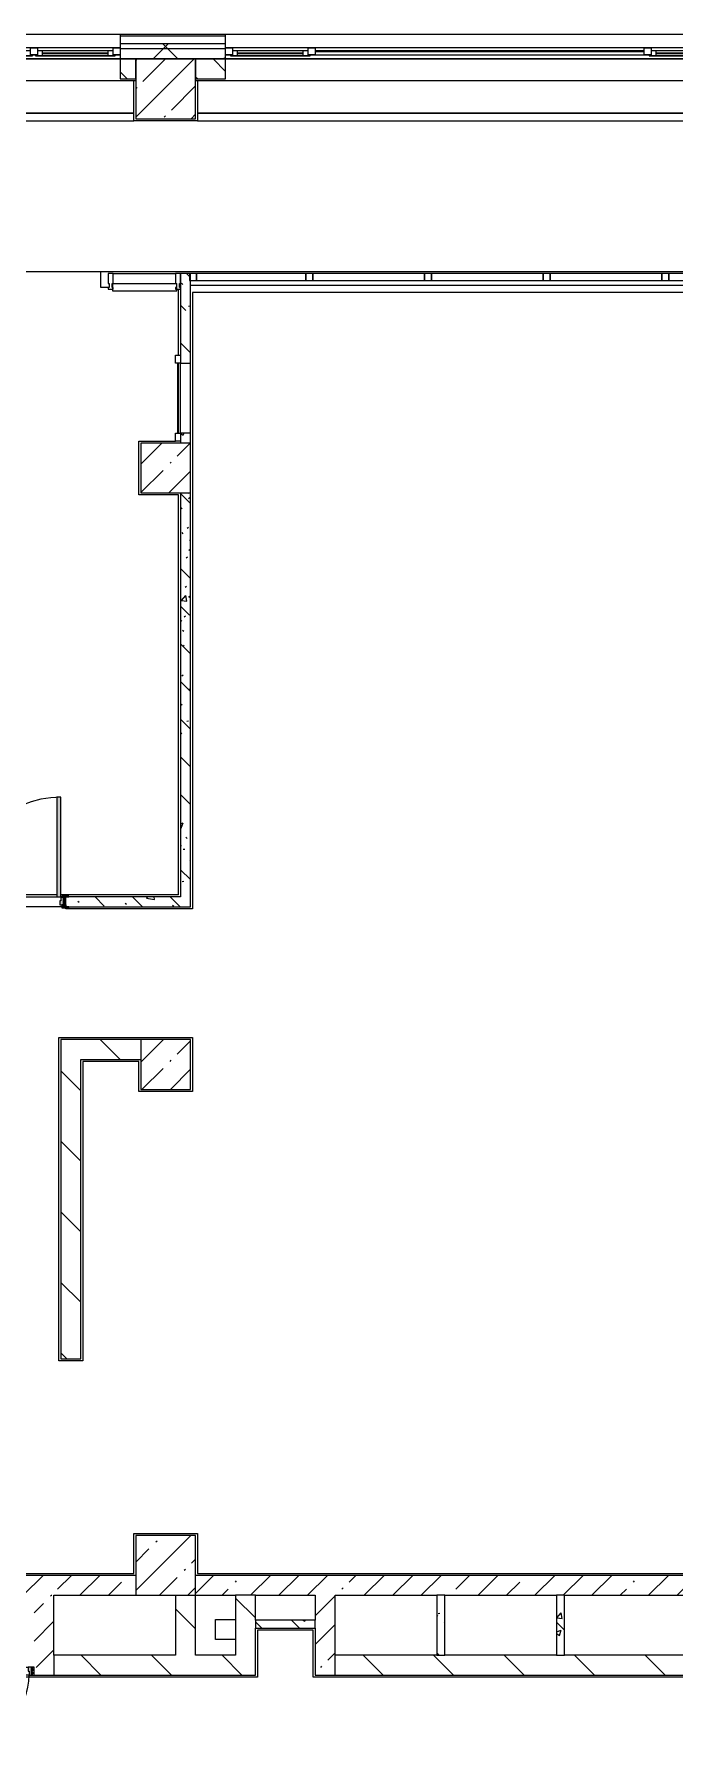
# Model space of a CAD drawing. Header units: millimetres. Extents: x 81494 to 296443, y -8553 to 29000.
# Drawn here: x 228573 to 235001, y 10300 to 27350 of the extents above; entities that cross this region are included whole.
import ezdxf

# ---------------------------------------------------------------- set-up
doc = ezdxf.new("R2010")
doc.units = ezdxf.units.MM
for name, color, linetype, lineweight, true_color in [('A-DOOR-5', 7, 'Continuous', 5, 0xe2e2e2), ('A-DOOR-6', 7, 'Continuous', 5, 0xaaaaaa), ('A-DOOR-FRAM-4', 7, 'Continuous', 5, 0xe2e2e2), ('A-DOOR-FRAM-5', 7, 'Continuous', 5, 0xaaaaaa), ('A-FLOR-2', 7, 'Continuous', 5, 0xaaaaaa), ('I-WALL-5', 7, 'Continuous', 5, 0x787878)]:
    doc.layers.add(name, color=color, linetype=linetype, lineweight=lineweight, true_color=true_color)
for name, color, linetype, lineweight in [('A-GLAZ-3', 7, 'Continuous', 5), ('A-GLAZ-CURT-2', 7, 'Continuous', 5), ('A-GLAZ-CWMG-2', 7, 'Continuous', 5), ('A-WALL', 7, 'Continuous', 9), ('A-WALL-4', 7, 'Continuous', 5), ('I-WALL-3', 7, 'Continuous', 5), ('S-COLS-1', 7, 'Continuous', 5)]:
    doc.layers.add(name, color=color, linetype=linetype, lineweight=lineweight)
pattern_1 = [(45, (169433.17, 0), (-285.1231, 285.1231), []), (45, (169718.3, 0), (-285.1231, 285.1231), [504.031, -100.806, 16.764, -84.042])]
pattern_2 = [(135, (169433.17, 0), (-377.1708, -377.1708), [533.4, -88.9, 17.78, -88.9]), (135, (169433.17, 376.94), (-377.1708, -377.1708), []), (50, (169433.17, 0), (637.6445, -55.7866), [66.675, -733.425]), (355, (169433.2, 0), (-123.3494, 668.699), [53.34, -586.74]), (100.451, (169486.3, -4.65), (514.299, 612.908), [56.665, -623.315]), (46.184, (169433.2, 177.8), (948.776, -147.15), [100.012, -1100.137]), (96.636, (169512.2, 165.5), (830.909, 865.997), [84.998, -934.973]), (351.184, (169433.2, 177.8), (830.918, 865.988), [80.01, -880.11]), (21, (169522.07, 133.35), (530.6506, -357.9283), [66.675, -733.425]), (326, (169522.1, 133.35), (216.308, 644.6585), [53.34, -586.74]), (71.451, (169566.3, 103.5), (746.9596, 286.7243), [56.665, -623.315]), (37.5, (169433.17, 0), (10.8105, 295.9426), [16.764, -562.864, 16.764, -578.866, -588.962]), (37.5, (169433.17, 0), (10.8105, 295.9426), [-1175.258, 16.764, -572.198]), (7.5, (169433.17, 0), (233.8692, 350.6318), [16.764, -322.834, 16.764, -549.529, -224.472]), (7.5, (169433.17, 0), (233.8692, 350.6318), [-905.891, 16.764, -207.708]), (327.5, (169234.92, 0), (474.5678, -20.0513), [16.764, -205.486, 16.764, -676.656, -920.115]), (327.5, (169234.92, 0), (474.5678, -20.0513), [-915.67, 16.764, -903.351]), (317.5, (169146.02, 0), (518.4522, 88.9934), [16.764, -272.161, 16.764, -443.738, -653.415]), (317.5, (169146.02, 0), (518.4522, 88.9934), [-749.427, 16.764, -636.651])]
pattern_3 = [(135, (169433.17, 0), (-353.5534, -353.5534), [])]
pattern_4 = [(45, (169433.17, 0), (-353.5534, 353.5534), []), (135, (169433.17, 0), (-353.5534, -353.5534), [])]

# ---------------------------------------------------------------- blocks, each defined once
blk = doc.blocks.new('Системная панель - Стекло - 70мм-31693610-1_3_4_птичка')
at = {"layer": 'A-GLAZ-CURT-2'}
h = blk.add_hatch(dxfattribs=at)
h.set_pattern_fill('FP_128', color=256, style=0, pattern_type=2)
h.set_pattern_definition([(225, (66547.5, 24415), (1414.214, -1414.214), [1000, -3000]), (225, (67547.5, 24915), (1414.214, -1414.214), [3000, -1000]), (225, (65547.5, 25415), (1414.214, -1414.214), [1000, -3000])])
h.paths.add_polyline_path([(-284, 35), (-543, 35), (-543, -35), (543, -35), (543, 35), (-258, 35)])
for p, q in [((543, 35), (-543, 35)), ((-543, 35), (-543, -35)), ((543, -35), (543, 35)), ((-543, -35), (543, -35))]:
    blk.add_line(p, q, dxfattribs=at)
blk = doc.blocks.new('Системная панель - Стекло - 70мм-31693619-1_3_4_птичка')
at = {"layer": 'A-GLAZ-CURT-2'}
for p, q in [((547.5, 35), (-547.5, 35)), ((-547.5, 35), (-547.5, -35)), ((547.5, -35), (547.5, 35)), ((-547.5, -35), (547.5, -35))]:
    blk.add_line(p, q, dxfattribs=at)
blk = doc.blocks.new('Прямоугольный импост - 50 x 70 мм-23766079-1_3_4_птичка')
at = {"layer": 'A-GLAZ-CWMG-2'}
for p, q in [((-35, 35), (35, 35)), ((-35, -35), (-35, 35)), ((35, 35), (35, -35)), ((35, -35), (-35, -35))]:
    blk.add_line(p, q, dxfattribs=at)
blk = doc.blocks.new('BSC_Колонна _Прямоугольная - 600х600-V211-1_3_4_птичка')
at = {"layer": 'S-COLS-1'}
h = blk.add_hatch(dxfattribs=at)
h.set_pattern_fill('FP_142', color=256, style=0, pattern_type=2)
h.set_pattern_definition([(45, (-60460, -12000), (-285.1231, 285.1231), []), (45, (-60174.88, -12000), (-285.1231, 285.1231), [504.031, -100.806, 16.764, -84.042])])
h.paths.add_polyline_path([(-300, -300), (300, -300), (300, 300), (-300, 300), (-300, -80)])
for p, q in [((300, 300), (-300, 300)), ((-300, 300), (-300, -300)), ((300, -300), (300, 300)), ((-300, -300), (300, -300))]:
    blk.add_line(p, q, dxfattribs=at)
blk = doc.blocks.new('Системная панель - Стекло - 70мм-31693620-1_3_4_птичка')
at = {"layer": 'A-GLAZ-CURT-2'}
for p, q in [((560, 35), (-560, 35)), ((-560, 35), (-560, -35)), ((560, -35), (560, 35)), ((-560, -35), (560, -35))]:
    blk.add_line(p, q, dxfattribs=at)
blk = doc.blocks.new('Прямоугольный импост - 50 x 70 мм-V233-1_3_4_птичка')
at = {"layer": 'A-GLAZ-CWMG-2'}
for p, q in [((-35, 35), (35, 35)), ((-35, -35), (-35, 35)), ((35, 35), (35, -35)), ((35, -35), (-35, -35))]:
    blk.add_line(p, q, dxfattribs=at)
blk = doc.blocks.new('Прямоугольный импост - Импост структурный с накладкой - 160мм Темный-32302294-1_3_4_птичка')
at = {"layer": 'A-GLAZ-CWMG-2'}
for p, q in [((-25, 40), (-25, 140)), ((-25, 140), (25, 140)), ((-15, 40), (-25, 40)), ((-25, -17), (-25, 0)), ((-25, 0), (-15, 0)), ((-15, 0), (-15, 40)), ((15, 40), (15, 0)), ((25, 40), (15, 40)), ((15, 0), (25, 0)), ((25, 140), (25, 40)), ((25, 0), (25, -17)), ((25, -17), (-25, -17))]:
    blk.add_line(p, q, dxfattribs=at)
blk = doc.blocks.new('110_Дверь_СКБ_1Ст_Внутренняя1 - Д-11 1100x2100h_кладовые _все__ коридор _между помещениями блока столовой__ моечные _все_-32089444-1_3_4_птичка')
at = {"layer": 'A-DOOR-5'}
h = blk.add_hatch(color=256, dxfattribs=at)
h.paths.add_polyline_path([(502.5, -30), (537.5, -30), (537.5, 50), (512.5, 50), (512.5, 10), (502.5, 10), (502.5, -6)])
h.paths.add_polyline_path([(-477.5, -30), (-477.5, 10), (-487.5, 10), (-487.5, 50), (-512.5, 50), (-512.5, -30), (-487.5, -30)])
at = {"layer": 'A-DOOR-6'}
h = blk.add_hatch(dxfattribs=at)
h.set_pattern_fill('FP_20', color=256, style=0, pattern_type=2)
h.set_pattern_definition([(135, (1751.41, 114.685), (-14.14214, -14.14214), []), (225, (1751.41, 114.685), (14.14214, -14.14214), [])])
h.paths.add_polyline_path([(562.5, -50), (562.5, 50), (537.5, 50), (537.5, -50)])
at = {"layer": 'A-DOOR-FRAM-4'}
for points in [[(472.5, 50), (512.5, 50), (512.5, 1050), (472.5, 1050), (472.5, 58.5)], [(-512.5, 50), (-497.5, 50), (-497.5, 58), (-567.5, 58), (-567.5, 50), (-537.5, 50)], [(592.5, 50), (592.5, 58), (522.5, 58), (522.5, 50), (562.5, 50)], [(-567.5, -58), (-497.5, -58), (-497.5, -50), (-567.5, -50)], [(-497.5, -50), (-497.5, -30), (-512.5, -30), (-512.5, -50)], [(522.5, -50), (537.5, -50), (537.5, -30), (522.5, -30)], [(592.5, -58), (592.5, -50), (522.5, -50), (522.5, -58), (562.5, -58)]]:
    blk.add_hatch(color=256, dxfattribs=at).paths.add_polyline_path(points)
at = {"layer": 'A-DOOR-FRAM-5'}
h = blk.add_hatch(dxfattribs=at)
h.set_pattern_fill('FP_21', color=256, style=0, pattern_type=2)
h.set_pattern_definition([(45, (-371.384, 114.685), (-14.1421, 14.1421), []), (135, (-371.384, 114.685), (-14.1421, -14.1421), [])])
h.paths.add_polyline_path([(-537.5, -50), (-512.5, -50), (-512.5, 50), (-537.5, 50)])
at = {"layer": 'A-DOOR-6'}
for p, q in [((512.5, 1050), (472.5, 1050)), ((472.5, 1050), (472.5, 50)), ((512.5, 50), (512.5, 1050)), ((472.5, 50), (512.5, 50))]:
    blk.add_line(p, q, dxfattribs=at)
blk.add_arc((512.5, 50), 1000, 90, 180, dxfattribs=at)
at = {"layer": 'A-DOOR-FRAM-5'}
for p, q in [((-497.5, 58), (-567.5, 58)), ((-567.5, 58), (-567.5, 50)), ((-567.5, 50), (-497.5, 50)), ((-512.5, 50), (-537.5, 50)), ((-537.5, 50), (-537.5, -50)), ((-487.5, 50), (-512.5, 50)), ((-512.5, 50), (-512.5, -30)), ((-512.5, -50), (-512.5, 50)), ((-497.5, 50), (-512.5, 50)), ((-512.5, 50), (-512.5, 49)), ((-512.5, 49), (-497.5, 49)), ((-497.5, 50), (-497.5, 58)), ((-497.5, 49), (-497.5, 50)), ((-487.5, 10), (-487.5, 50)), ((-477.5, 10), (-487.5, 10)), ((-477.5, -30), (-477.5, 10)), ((512.5, 10), (502.5, 10)), ((502.5, 10), (502.5, -30)), ((512.5, 50), (512.5, 10)), ((537.5, 50), (512.5, 50)), ((592.5, 58), (522.5, 58)), ((522.5, 58), (522.5, 50)), ((537.5, 50), (522.5, 50)), ((522.5, 50), (522.5, 49)), ((522.5, 50), (592.5, 50)), ((522.5, 49), (537.5, 49)), ((537.5, -30), (537.5, 50)), ((562.5, 50), (537.5, 50)), ((537.5, 50), (537.5, -50)), ((537.5, 49), (537.5, 50)), ((562.5, -50), (562.5, 50)), ((592.5, 50), (592.5, 58)), ((-497.5, -50), (-567.5, -50)), ((-567.5, -50), (-567.5, -58)), ((-567.5, -58), (-497.5, -58)), ((-537.5, -50), (-512.5, -50)), ((-512.5, -30), (-477.5, -30)), ((-497.5, -30), (-512.5, -30)), ((-512.5, -30), (-512.5, -50)), ((-512.5, -50), (-497.5, -50)), ((-497.5, -50), (-497.5, -30)), ((-497.5, -58), (-497.5, -50)), ((502.5, -30), (537.5, -30)), ((537.5, -30), (522.5, -30)), ((522.5, -30), (522.5, -50)), ((522.5, -50), (537.5, -50)), ((592.5, -50), (522.5, -50)), ((522.5, -50), (522.5, -58)), ((522.5, -58), (592.5, -58)), ((537.5, -50), (537.5, -30)), ((537.5, -50), (562.5, -50)), ((592.5, -58), (592.5, -50))]:
    blk.add_line(p, q, dxfattribs=at)
blk = doc.blocks.new('Системная панель - Стекло - 70мм-V245-1_3_4_птичка')
at = {"layer": 'A-GLAZ-CURT-2'}
for p, q in [((560, 35), (-560, 35)), ((-560, 35), (-560, -35)), ((560, -35), (560, 35)), ((-560, -35), (560, -35))]:
    blk.add_line(p, q, dxfattribs=at)
blk = doc.blocks.new('110_Дверь_СКБ_1Ст - д-18 700x2100h_Технический шкаф ЭОМ и СС-V263-1_3_4_птичка')
at = {"layer": 'A-DOOR-5'}
h = blk.add_hatch(color=256, dxfattribs=at)
h.paths.add_polyline_path([(322, 100), (312, 100), (312, 60), (302, 60), (302, 20), (337, 20), (337, 100)])
h.paths.add_polyline_path([(-288, 100), (-313, 100), (-313, 20), (-278, 20), (-278, 60), (-288, 60)])
at = {"layer": 'A-DOOR-6'}
h = blk.add_hatch(dxfattribs=at)
h.set_pattern_fill('FP_54', color=256, style=0, pattern_type=2)
h.set_pattern_definition([(135, (1951.41, 164.685), (-14.14214, -14.14214), []), (225, (1951.41, 164.685), (14.14214, -14.14214), [])])
h.paths.add_polyline_path([(337, 100), (337, 20), (362, 20), (362, 100)])
at = {"layer": 'A-DOOR-FRAM-4'}
blk.add_hatch(color=256, dxfattribs=at).paths.add_polyline_path([(272, 700), (272, 100), (312, 100), (312, 700)])
at = {"layer": 'A-DOOR-FRAM-5'}
h = blk.add_hatch(dxfattribs=at)
h.set_pattern_fill('FP_55', color=256, style=0, pattern_type=2)
h.set_pattern_definition([(45, (-171.384, 164.685), (-14.1421, 14.1421), []), (135, (-171.384, 164.685), (-14.1421, -14.1421), [])])
h.paths.add_polyline_path([(-338, 100), (-338, 20), (-313, 20), (-313, 100)])
at = {"layer": 'A-DOOR-6'}
for p, q in [((312, 700), (272, 700)), ((272, 700), (272, 100)), ((312, 100), (312, 700)), ((272, 100), (312, 100))]:
    blk.add_line(p, q, dxfattribs=at)
blk.add_arc((312, 100), 600, 90, 180, dxfattribs=at)
at = {"layer": 'A-DOOR-FRAM-5'}
for p, q in [((-313, 100), (-338, 100)), ((-338, 100), (-338, 20)), ((-338, 20), (-313, 20)), ((-288, 100), (-313, 100)), ((-313, 100), (-313, 20)), ((-313, 20), (-313, 100)), ((-313, 20), (-278, 20)), ((-288, 60), (-288, 100)), ((-288, 100), (272, 100)), ((-278, 60), (-288, 60)), ((-278, 20), (-278, 60)), ((302, 20), (-278, 20)), ((312, 60), (302, 60)), ((302, 60), (302, 20)), ((302, 20), (337, 20)), ((312, 100), (312, 60)), ((337, 100), (312, 100)), ((337, 20), (337, 100)), ((362, 100), (337, 100)), ((337, 100), (337, 20)), ((337, 20), (362, 20)), ((362, 20), (362, 100))]:
    blk.add_line(p, q, dxfattribs=at)
blk = doc.blocks.new('120_Окно_СКБ_2Ст - 120_Окно_СКБ_2Ст 2300х2400 _мал створка справа_-19949978-1_3_4_птичка')
at = {"layer": 'A-GLAZ-3'}
for p, q in [((-1150, -75), (-1150, -5)), ((-1150, -5), (-1080, -5)), ((1150, -5), (-1150, -5)), ((-1080, -75), (-1150, -75)), ((-1150, -75), (-1100, -75)), ((-1080, -75), (-1100, -75)), ((-1100, -75), (-1100, -85)), ((-1100, -85), (270, -85)), ((270, -85), (-1100, -85)), ((-1080, -5), (-1080, -75)), ((250, -35), (-1080, -35)), ((-1080, -35), (-1080, -75)), ((-1030, -85), (-1030, -35)), ((-1030, -55), (200, -55)), ((200, -65), (-1030, -65)), ((200, -85), (200, -35)), ((250, -75), (250, -5)), ((250, -5), (320, -5)), ((250, -75), (250, -35)), ((320, -75), (250, -75)), ((270, -75), (250, -75)), ((270, -75), (300, -75)), ((270, -85), (270, -75)), ((320, -75), (300, -75)), ((300, -75), (300, -85)), ((300, -85), (1100, -85)), ((1100, -85), (300, -85)), ((320, -5), (320, -75)), ((1080, -35), (320, -35)), ((320, -35), (320, -75)), ((370, -85), (370, -35)), ((370, -55), (1030, -55)), ((1030, -65), (370, -65)), ((1030, -85), (1030, -35)), ((1080, -75), (1080, -5)), ((1080, -5), (1150, -5)), ((1080, -75), (1080, -35)), ((1150, -75), (1080, -75)), ((1100, -75), (1080, -75)), ((1100, -75), (1150, -75)), ((1100, -85), (1100, -75)), ((1150, -5), (1150, -75))]:
    blk.add_line(p, q, dxfattribs=at)
blk = doc.blocks.new('120_Окно_СКБ_3Ст - 120_Окно_СКБ_3Ст_5100-21641134-1_3_4_птичка')
at = {"layer": 'A-GLAZ-3'}
for p, q in [((-2550, -75), (-2550, -5)), ((-2550, -5), (-2480, -5)), ((2550, -5), (-2550, -5)), ((-2480, -75), (-2550, -75)), ((-2550, -75), (-2500, -75)), ((-2480, -75), (-2500, -75)), ((-2500, -75), (-2500, -85)), ((-2500, -85), (-1700, -85)), ((-1700, -85), (-2500, -85)), ((-2480, -5), (-2480, -75)), ((-1720, -35), (-2480, -35)), ((-2480, -35), (-2480, -75)), ((-2430, -85), (-2430, -35)), ((-2430, -55), (-1770, -55)), ((-1770, -65), (-2430, -65)), ((-1770, -85), (-1770, -35)), ((-1720, -75), (-1720, -5)), ((-1720, -5), (-1650, -5)), ((-1720, -75), (-1720, -35)), ((-1650, -75), (-1720, -75)), ((-1700, -75), (-1720, -75)), ((-1700, -75), (1700, -75)), ((-1700, -85), (-1700, -75)), ((-1650, -5), (-1650, -75)), ((1650, -35), (-1650, -35)), ((1650, -45), (-1650, -45)), ((1650, -75), (1650, -5)), ((1650, -5), (1720, -5)), ((1720, -75), (1650, -75)), ((1720, -75), (1700, -75)), ((1700, -75), (1700, -85)), ((1700, -85), (2500, -85)), ((2500, -85), (1700, -85)), ((1720, -5), (1720, -75)), ((2480, -35), (1720, -35)), ((1720, -35), (1720, -75)), ((1770, -85), (1770, -35)), ((1770, -55), (2430, -55)), ((2430, -65), (1770, -65)), ((2430, -85), (2430, -35)), ((2480, -75), (2480, -5)), ((2480, -5), (2550, -5)), ((2480, -75), (2480, -35)), ((2550, -75), (2480, -75)), ((2500, -75), (2480, -75)), ((2500, -75), (2550, -75)), ((2500, -85), (2500, -75)), ((2550, -5), (2550, -75))]:
    blk.add_line(p, q, dxfattribs=at)
blk = doc.blocks.new('BSC_Колонна _Прямоугольная - 500х500-V280-1_3_4_птичка')
at = {"layer": 'S-COLS-1'}
h = blk.add_hatch(dxfattribs=at)
h.set_pattern_fill('FP_186', color=256, style=0, pattern_type=2)
h.set_pattern_definition([(45, (-60460, -17020), (-285.1231, 285.1231), []), (45, (-60174.88, -17020), (-285.1231, 285.1231), [504.031, -100.806, 16.764, -84.042])])
h.paths.add_polyline_path([(189, -250), (250, -250), (250, 250), (-250, 246), (-250, -250), (44, -250)])
for p, q in [((250, 250), (-250, 250)), ((-250, 250), (-250, -250)), ((250, -250), (250, 250)), ((-250, -250), (250, -250))]:
    blk.add_line(p, q, dxfattribs=at)
blk = doc.blocks.new('BSC_Колонна _Прямоугольная - 500х500-V281-1_3_4_птичка')
at = {"layer": 'S-COLS-1'}
h = blk.add_hatch(dxfattribs=at)
h.set_pattern_fill('FP_187', color=256, style=0, pattern_type=2)
h.set_pattern_definition([(45, (-60460, -23000), (-285.1231, 285.1231), []), (45, (-60174.88, -23000), (-285.1231, 285.1231), [504.031, -100.806, 16.764, -84.042])])
h.paths.add_polyline_path([(250, -250), (248, 250), (-250, 249), (-250, -250), (237, -250)])
for p, q in [((250, 250), (-250, 250)), ((-250, 250), (-250, -250)), ((250, -250), (250, 250)), ((-250, -250), (250, -250))]:
    blk.add_line(p, q, dxfattribs=at)
blk = doc.blocks.new('Штора противопожарная_Рен - ШТ_700х700-22567375-1_3_4_птичка')
at = {"layer": 'A-DOOR-6'}
for p, q in [((-430, 100), (-350, 100)), ((-430, 50), (-430, 100)), ((-350, 50), (-430, 50)), ((-350, 100), (-350, 50)), ((-350, 78), (350, 78)), ((-350, 73), (-350, 78)), ((350, 73), (-350, 73)), ((350, 100), (430, 100)), ((350, 50), (350, 100)), ((350, 78), (350, 73)), ((430, 50), (350, 50)), ((430, 100), (430, 50))]:
    blk.add_line(p, q, dxfattribs=at)
blk = doc.blocks.new('Системная панель - Стекло - 70мм-32304938-1_3_4_птичка')
at = {"layer": 'A-GLAZ-CURT-2'}
h = blk.add_hatch(dxfattribs=at)
h.set_pattern_fill('FP_212', color=256, style=0, pattern_type=2)
h.set_pattern_definition([(225, (60747.5, 24310), (1414.214, -1414.214), [1000, -3000]), (225, (61747.5, 24810), (1414.214, -1414.214), [3000, -1000]), (225, (59747.5, 25310), (1414.214, -1414.214), [1000, -3000])])
h.paths.add_polyline_path([(-257, 35), (-323, 35), (-323, -35), (322, -35), (322, 35), (57, 35)])
for p, q in [((322, 35), (-323, 35)), ((-323, 35), (-323, -35)), ((322, -35), (322, 35)), ((-323, -35), (322, -35))]:
    blk.add_line(p, q, dxfattribs=at)
blk = doc.blocks.new('Прямоугольный импост - Импост структурный с накладкой - 160мм Темный-32304618-1_3_4_птичка')
at = {"layer": 'A-GLAZ-CWMG-2'}
for p, q in [((59935, 24950), (60560, 24950)), ((59935, 24850), (60560, 24850))]:
    blk.add_line(p, q, dxfattribs=at)
blk = doc.blocks.new('Системная панель - Стекло - 70мм-V311-1_3_4_птичка')
at = {"layer": 'A-GLAZ-CURT-2'}
for p, q in [((560, 35), (-560, 35)), ((-560, 35), (-560, -35)), ((560, -35), (560, 35)), ((-560, -35), (560, -35))]:
    blk.add_line(p, q, dxfattribs=at)
blk = doc.blocks.new('Прямоугольный импост - Импост структурный с накладкой - 160мм Темный-32302318-1_3_4_птичка')
at = {"layer": 'A-GLAZ-CWMG-2'}
for p, q in [((0, 140), (-50, 140)), ((-50, 140), (-50, 40)), ((-50, 40), (-40, 40)), ((-40, 0), (-50, 0)), ((-50, 0), (-50, -17)), ((-40, 40), (-40, 0)), ((-10, 0), (-10, 40)), ((-10, 40), (0, 40)), ((0, 0), (-10, 0)), ((0, 40), (0, 140)), ((0, -17), (0, 0)), ((-50, -17), (0, -17))]:
    blk.add_line(p, q, dxfattribs=at)
blk = doc.blocks.new('Зашивка приборов отопления9 - Зашивка приборов отопления-33277916-1_3_4_птичка')
at = {"layer": 'A-WALL-4'}
for p, q in [((51570, 26880), (51570, 26555)), ((54140, 26880), (51570, 26880)), ((54140, 26555), (54140, 26880)), ((51570, 26555), (54140, 26555)), ((54140, 26555), (51570, 26555)), ((51570, 26555), (51570, 26480)), ((51570, 26480), (54140, 26480)), ((54140, 26480), (54140, 26555))]:
    blk.add_line(p, q, dxfattribs=at)
blk = doc.blocks.new('Зашивка приборов отопления10 - Зашивка приборов отопления-33278020-1_3_4_птичка')
at = {"layer": 'A-WALL-4'}
for p, q in [((51570, 26880), (51570, 26555)), ((56926, 26880), (51570, 26880)), ((56926, 26555), (56926, 26880)), ((51570, 26555), (56926, 26555)), ((56930, 26555), (51570, 26555)), ((51570, 26555), (51570, 26480)), ((51570, 26480), (56930, 26480)), ((56930, 26480), (56930, 26555))]:
    blk.add_line(p, q, dxfattribs=at)

msp = doc.modelspace()

# ---------------------------------------------------------------- hatches: boundary and pattern name
at = {"layer": 'A-WALL-4'}
h = msp.add_hatch(dxfattribs=at)
h.set_pattern_fill('FP_116', color=256, style=0, pattern_type=2)
h.set_pattern_definition(pattern_4)
h.paths.add_polyline_path([(254066.1, 27200), (254403.2, 27200), (254403.2, 27250), (249783.2, 27250), (249783.2, 27200), (253138, 27200)])
h.paths.add_polyline_path([(242929.7, 27200), (243683.2, 27200), (243683.2, 27250), (242343.2, 27250), (242343.2, 27200)])
h.paths.add_polyline_path([(239217.6, 27200), (240243.2, 27200), (240243.2, 27250), (237643.2, 27250), (237643.2, 27200), (238289.5, 27200)])
h.paths.add_polyline_path([(245783.2, 27200), (246683.2, 27200), (246683.2, 27250), (245783.2, 27250), (245783.2, 27210)])
h.paths.add_polyline_path([(229438.2, 27200), (230493.2, 27200), (230493.2, 27250), (229438.2, 27250), (229438.2, 27210)])
h.paths.add_polyline_path([(226983.2, 27200), (227138.2, 27200), (227138.2, 27250), (226293.2, 27250), (226293.2, 27200), (226783.2, 27200)])
h.paths.add_polyline_path([(236543.2, 27200), (236543.2, 27250), (235593.2, 27250), (235593.2, 27200), (236433.5, 27200)])
h.paths.add_polyline_path([(220293.2, 27200), (221193.2, 27200), (221193.2, 27250), (220293.2, 27250), (220293.2, 27210)])
h.paths.add_polyline_path([(224193.2, 27200), (224193.2, 27250), (223293.2, 27250), (223293.2, 27200), (223593.2, 27200)])
h.paths.add_polyline_path([(212304.6, 27200), (213993.2, 27200), (213993.2, 27250), (211593.2, 27250), (211593.2, 27200), (212213.2, 27200)])
h.paths.add_polyline_path([(217093.2, 27200), (218193.2, 27200), (218193.2, 27250), (217093.2, 27250), (217093.2, 27210)])
h = msp.add_hatch(dxfattribs=at)
h.set_pattern_fill('FP_116', color=256, style=0, pattern_type=2)
h.set_pattern_definition(pattern_4)
h.paths.add_polyline_path([(212193.2, 27100), (213993.2, 27100), (213993.2, 27200), (211593.2, 27200), (211593.2, 27100)])
h.paths.add_polyline_path([(254066.1, 27100), (254403.2, 27100), (254398.6, 27200), (249783.2, 27198.1), (249783.2, 27100), (253533.2, 27100)])
h.paths.add_polyline_path([(229937.2, 27100), (230493.2, 27100), (230493.2, 27200), (229438.2, 27200), (229438.2, 27100), (229593.2, 27100)])
h.paths.add_polyline_path([(235593.2, 27100), (236511.2, 27102), (236511.2, 27110), (236543.2, 27110), (236543.2, 27200), (235593.2, 27200), (235593.2, 27140)])
h.paths.add_polyline_path([(217093.2, 27100), (218193.2, 27100), (218193.2, 27200), (217093.2, 27200), (217093.2, 27139.7)])
h.paths.add_polyline_path([(220293.2, 27100), (221193.2, 27100), (221193.2, 27200), (220293.2, 27200), (220293.2, 27140)])
h.paths.add_polyline_path([(246683.2, 27100), (246683.2, 27200), (245783.2, 27200), (245783.2, 27100), (246641.8, 27100)])
h.paths.add_polyline_path([(237675.2, 27100), (240243.2, 27100), (240243.2, 27200), (237643.2, 27200), (237643.2, 27110), (237675.2, 27110), (237675.2, 27102), (237643.2, 27100)])
h.paths.add_polyline_path([(223293.2, 27100), (224193.2, 27100), (224193.2, 27200), (223293.2, 27200), (223293.2, 27140)])
h.paths.add_polyline_path([(227138.2, 27100), (227138.2, 27200), (226293.2, 27200), (226293.2, 27100), (226983.2, 27100)])
h.paths.add_polyline_path([(242973.2, 27100), (243683.2, 27100), (243683.2, 27200), (242343.2, 27200), (242343.2, 27100), (242929.7, 27100)])
h = msp.add_hatch(dxfattribs=at)
h.set_pattern_fill('FP_127', color=256, style=0, pattern_type=2)
h.set_pattern_definition([(135, (169433.17, 0), (-176.7767, -176.7767), [])])
h.paths.add_polyline_path([(220593.2, 26900), (221193.2, 26900), (221193.2, 27100), (220293.2, 27100), (220293.2, 26900)])
h.paths.add_polyline_path([(236193.2, 26900), (236493.2, 26900), (236493.2, 27100), (236193.2, 27100), (236193.2, 27091.9)])
h.paths.add_polyline_path([(212702.3, 26900), (213993.2, 26900), (213993.2, 27100), (212193.2, 27100), (212193.2, 26900), (212304.6, 26900)])
h.paths.add_polyline_path([(250083.2, 26900), (250083.2, 27100), (249783.2, 27100), (249783.2, 26900)])
h.paths.add_polyline_path([(245861.4, 26900), (246183.2, 26900), (246183.2, 27100), (245783.2, 27100), (245783.2, 26900)])
h.paths.add_polyline_path([(223293.2, 26900), (223593.2, 26900), (223593.2, 27100), (223293.2, 27100), (223293.2, 26969.4)])
h.paths.add_polyline_path([(217593.2, 26900), (217593.2, 27100), (217093.2, 27100), (217093.2, 26900)])
h.paths.add_polyline_path([(226293.2, 26900), (227138.2, 26900), (227138.2, 27100), (226293.2, 27100)])
h.paths.add_polyline_path([(243683.2, 26900), (243683.2, 27100), (243473.2, 27100), (243473.2, 26900)])
h.paths.add_polyline_path([(242973.2, 26900), (242973.2, 27100), (242343.2, 27100), (242343.2, 26900), (242929.7, 26900)])
h.paths.add_polyline_path([(229593.2, 26900), (229593.2, 27100), (229438.2, 27100), (229438.2, 26900)])
h.paths.add_polyline_path([(239743.2, 26900), (239743.2, 27100), (237643.2, 27100), (237843.2, 26900), (239217.6, 26900)])
h.paths.add_polyline_path([(237843.2, 26900), (237639.2, 27100), (237643.2, 26900), (237825, 26900)])
h.paths.add_polyline_path([(230493.2, 26900), (230493.2, 27100), (230193.2, 27100), (230193.2, 26900)])
at = {"layer": 'I-WALL-3'}
h = msp.add_hatch(dxfattribs=at)
h.set_pattern_fill('FP_126', color=256, style=0, pattern_type=2)
h.set_pattern_definition(pattern_3)
h.paths.add_polyline_path([(229603.2, 17070), (229643.2, 17070), (229643.2, 17270), (228843.2, 17265), (228843.2, 17070), (229063.2, 17070)])
h = msp.add_hatch(dxfattribs=at)
h.set_pattern_fill('FP_126', color=256, style=0, pattern_type=2)
h.set_pattern_definition(pattern_3)
h.paths.add_polyline_path([(228843.2, 14070), (229043.2, 14070), (229043.2, 17070), (228843.2, 17070), (228843.2, 14073.4)])
h = msp.add_hatch(dxfattribs=at)
h.set_pattern_fill('FP_96', color=256, style=0, pattern_type=2)
h.set_pattern_definition(pattern_1)
h.paths.add_polyline_path([(228573.2, 11700), (229593.2, 11700), (229593.2, 11900), (224193.2, 11900), (224194.8, 11700), (228081.2, 11700)])
h.paths.add_polyline_path([(221343.2, 11700), (223593.2, 11700), (223593.2, 11900), (221143.2, 11900), (221143.2, 11700)])
h = msp.add_hatch(dxfattribs=at)
h.set_pattern_fill('FP_96', color=256, style=0, pattern_type=2)
h.set_pattern_definition(pattern_1)
h.paths.add_polyline_path([(231793.3, 11700), (235593.2, 11700), (235593.2, 11900), (230193.2, 11900), (230193.2, 11700), (231593.2, 11700)])
h = msp.add_hatch(dxfattribs=at)
h.set_pattern_fill('FP_96', color=256, style=0, pattern_type=2)
h.set_pattern_definition(pattern_1)
h.paths.add_polyline_path([(228573.2, 10900), (228773.2, 10900), (228773.2, 11700), (228573.2, 11700), (228573.2, 10980)])
h = msp.add_hatch(dxfattribs=at)
h.set_pattern_fill('FP_126', color=256, style=0, pattern_type=2)
h.set_pattern_definition(pattern_3)
h.paths.add_polyline_path([(229993.2, 11100), (230193.2, 11100), (230193.2, 11700), (229993.2, 11700), (229993.2, 11166.7)])
h = msp.add_hatch(dxfattribs=at)
h.set_pattern_fill('FP_126', color=256, style=0, pattern_type=2)
h.set_pattern_definition(pattern_3)
h.paths.add_polyline_path([(230736.8, 11100), (230793.2, 11100), (230793.2, 11700), (230593.2, 11700), (230593.2, 11100)])
h = msp.add_hatch(dxfattribs=at)
h.set_pattern_fill('FP_96', color=256, style=0, pattern_type=2)
h.set_pattern_definition(pattern_1)
h.paths.add_polyline_path([(231393.2, 10900), (231593.2, 10900), (231593.2, 11700), (231393.2, 11700), (231393.2, 11100)])
h = msp.add_hatch(dxfattribs=at)
h.set_pattern_fill('FP_126', color=256, style=0, pattern_type=2)
h.set_pattern_definition(pattern_3)
h.paths.add_polyline_path([(228773.2, 10900), (230793.2, 10900), (230793.2, 11100), (228773.2, 11100)])
h = msp.add_hatch(dxfattribs=at)
h.set_pattern_fill('FP_126', color=256, style=0, pattern_type=2)
h.set_pattern_definition(pattern_3)
h.paths.add_polyline_path([(242363, 10900), (242973.2, 10900), (242973.2, 11100), (242363, 11100)])
h.paths.add_polyline_path([(236213.2, 10900), (238102, 10900), (238102, 11100), (236193.2, 11100), (236193.2, 10900)])
h.paths.add_polyline_path([(241413, 10900), (241413, 11100), (239052, 11100), (239052, 10900), (241383, 10900)])
h.paths.add_polyline_path([(235993.2, 10900), (235993.2, 11100), (231593.2, 11100), (231593.2, 10900), (235593.2, 10900)])
at = {"layer": 'I-WALL-5'}
h = msp.add_hatch(dxfattribs=at)
h.set_pattern_fill('FP_125', color=256, style=0, pattern_type=2)
h.set_pattern_definition(pattern_2)
h.paths.add_polyline_path([(230143.2, 18600), (230143.2, 22750), (230043.2, 22750), (230043.2, 18600), (230130.6, 18600)])
h.paths.add_polyline_path([(230141, 23250), (230143.2, 23250), (230143.2, 23350), (230043.2, 23350), (230043.2, 23250)])
h.paths.add_polyline_path([(230043.2, 24050), (230143.2, 24050), (230143.2, 24950), (230043.2, 24950), (230043.2, 24130)])
h = msp.add_hatch(dxfattribs=at)
h.set_pattern_fill('FP_125', color=256, style=0, pattern_type=2)
h.set_pattern_definition(pattern_2)
h.paths.add_polyline_path([(228893.2, 18600), (230043.2, 18600), (230043.2, 18700), (228893.2, 18700)])
h.paths.add_polyline_path([(227583.2, 18600), (227793.2, 18600), (227793.2, 18700), (227563.2, 18700), (227563.2, 18600)])
h = msp.add_hatch(dxfattribs=at)
h.set_pattern_fill('FP_125', color=256, style=0, pattern_type=2)
h.set_pattern_definition(pattern_2)
h.paths.add_polyline_path([(232693.2, 11100), (232693.2, 11700), (232613.2, 11700), (232613.2, 11100)])
h = msp.add_hatch(dxfattribs=at)
h.set_pattern_fill('FP_125', color=256, style=0, pattern_type=2)
h.set_pattern_definition(pattern_2)
h.paths.add_polyline_path([(233813.2, 11100), (233893.2, 11100), (233893.2, 11700), (233813.2, 11700), (233813.2, 11457)])
h = msp.add_hatch(dxfattribs=at)
h.set_pattern_fill('FP_125', color=256, style=0, pattern_type=2)
h.set_pattern_definition(pattern_2)
h.paths.add_polyline_path([(231373.2, 11370), (231393.2, 11370), (231393.2, 11450), (230793.2, 11450), (230793.2, 11370), (230813.2, 11370)])
at = {"layer": 'S-COLS-1'}
h = msp.add_hatch(dxfattribs=at)
h.set_pattern_fill('FP_96', color=256, style=0, pattern_type=2)
h.set_pattern_definition(pattern_1)
h.paths.add_polyline_path([(230193.2, 26500), (230193.2, 27100), (229593.2, 27100), (229593.2, 26500), (229937.2, 26500)])

# ---------------------------------------------------------------- linework, layer by layer
at = {"layer": 'A-FLOR-2'}
for p, q in [((230213.2, 26480), (229573.2, 26480)), ((227383.2, 24970), (236213.2, 24970)), ((229243.2, 24810), (229243.2, 24970)), ((229318.2, 24810), (229243.2, 24810)), ((230023.2, 24130), (230023.2, 24793)), ((236073.2, 24760), (230163.2, 24760)), ((230163.2, 24760), (230163.2, 18580)), ((230023.2, 23350), (230023.2, 24050)), ((229623.2, 22730), (229623.2, 23270)), ((229623.2, 23270), (229993.2, 23270)), ((230023.2, 22730), (229623.2, 22730)), ((230023.2, 18720), (230023.2, 22730)), ((228803.2, 18720), (227583.2, 18720)), ((230023.2, 18720), (228843.2, 18720)), ((228893.2, 18708), (228893.2, 18720)), ((228893.2, 18580), (228893.2, 18592)), ((230163.2, 18580), (228893.2, 18580)), ((228823.2, 14050), (228823.2, 17290)), ((228823.2, 17290), (230163.2, 17290)), ((230163.2, 17290), (230163.2, 16750)), ((229623.2, 17050), (229063.2, 17050)), ((229063.2, 17050), (229063.2, 14050)), ((229623.2, 16750), (229623.2, 17050)), ((230163.2, 16750), (229623.2, 16750)), ((229063.2, 14050), (228823.2, 14050)), ((229573.2, 11920), (229573.2, 12320)), ((229573.2, 12320), (230213.2, 12320)), ((230213.2, 12320), (230213.2, 11920)), ((227003.2, 11920), (229573.2, 11920)), ((230213.2, 11920), (235573.2, 11920)), ((230393.2, 11457), (230593.2, 11457)), ((230393.2, 11257), (230393.2, 11457)), ((230593.2, 11257), (230393.2, 11257)), ((231373.2, 11350), (230813.2, 11350)), ((230813.2, 11350), (230813.2, 10880)), ((231373.2, 10880), (231373.2, 11350)), ((230813.2, 10880), (227963.2, 10880)), ((238093.1, 10880), (231373.2, 10880))]:
    msp.add_line(p, q, dxfattribs=at)
at = {"layer": 'A-WALL'}
for p, q in [((230493.2, 27330), (229438.2, 27330)), ((230493.2, 27250), (229438.2, 27250)), ((230493.2, 27200), (229438.2, 27200)), ((229593.2, 27100), (229438.2, 27100)), ((229438.2, 27100), (229593.2, 27100)), ((230493.2, 27100), (230193.2, 27100)), ((230193.2, 27100), (230493.2, 27100)), ((230793.2, 11700), (230593.2, 11700)), ((232693.2, 11700), (232613.2, 11700)), ((233893.2, 11700), (233813.2, 11700)), ((230793.2, 11450), (230793.2, 11370)), ((231393.2, 11370), (231393.2, 11450)), ((228773.2, 11100), (228773.2, 10900)), ((232613.2, 11100), (232693.2, 11100)), ((233813.2, 11100), (233893.2, 11100))]:
    msp.add_line(p, q, dxfattribs=at)
at = {"layer": 'A-WALL-4'}
for p, q in [((211593.2, 27350), (236543.2, 27350)), ((229438.2, 27350), (229438.2, 27100)), ((230493.2, 27100), (230493.2, 27350)), ((229438.2, 27100), (227138.2, 27100)), ((229438.2, 27100), (229438.2, 26900)), ((229593.2, 26900), (229593.2, 27100)), ((229593.2, 27100), (230193.2, 27100)), ((230193.2, 27100), (230193.2, 26900)), ((230493.2, 26900), (230493.2, 27100)), ((235593.2, 27100), (230493.2, 27100)), ((229438.2, 26900), (229593.2, 26900)), ((230193.2, 26900), (230493.2, 26900))]:
    msp.add_line(p, q, dxfattribs=at)
at = {"layer": 'I-WALL-3'}
for p, q in [((227138.2, 27100), (229438.2, 27100)), ((230493.2, 27100), (235593.2, 27100)), ((229593.2, 26880), (226983.2, 26880)), ((235593.2, 26880), (230193.2, 26880)), ((230043.2, 24950), (230043.2, 24130)), ((230143.2, 24950), (230043.2, 24950)), ((230143.2, 23250), (230143.2, 24950)), ((236093.2, 24830), (230143.2, 24830)), ((230043.2, 24050), (230143.2, 24050)), ((230043.2, 23350), (230043.2, 24050)), ((230143.2, 23350), (230043.2, 23350)), ((230043.2, 23270), (230043.2, 23250)), ((230043.2, 22750), (230043.2, 18700)), ((230143.2, 18600), (230143.2, 22750)), ((228853.2, 18600), (227833.2, 18600)), ((227843.2, 18700), (228803.2, 18700)), ((230043.2, 18700), (228923.2, 18700)), ((228923.2, 18600), (230143.2, 18600)), ((229643.2, 17270), (228843.2, 17270)), ((228843.2, 17270), (228843.2, 14070)), ((229043.2, 17070), (229643.2, 17070)), ((229043.2, 14070), (229043.2, 17070)), ((228843.2, 14070), (229043.2, 14070)), ((229593.2, 11900), (226983.2, 11900)), ((235593.2, 11900), (230193.2, 11900)), ((228773.2, 11700), (229593.2, 11700)), ((228773.2, 11100), (228773.2, 11700)), ((229993.2, 11700), (229993.2, 11100)), ((230193.2, 11100), (230193.2, 11700)), ((230193.2, 11700), (230593.2, 11700)), ((230593.2, 11700), (230593.2, 11100)), ((230793.2, 11450), (230793.2, 11700)), ((230793.2, 11700), (231393.2, 11700)), ((231393.2, 11700), (231393.2, 11450)), ((231593.2, 11700), (232613.2, 11700)), ((231593.2, 10900), (231593.2, 11700)), ((232613.2, 11700), (232613.2, 11100)), ((232693.2, 11100), (232693.2, 11700)), ((232693.2, 11700), (233813.2, 11700)), ((233813.2, 11700), (233813.2, 11100)), ((233893.2, 11100), (233893.2, 11700)), ((233893.2, 11700), (235593.2, 11700)), ((231393.2, 11450), (230793.2, 11450)), ((230793.2, 10900), (230793.2, 11370)), ((230793.2, 11370), (231393.2, 11370)), ((231393.2, 11370), (231393.2, 10900)), ((229993.2, 11100), (228773.2, 11100)), ((230593.2, 11100), (230193.2, 11100)), ((232613.2, 11100), (231593.2, 11100)), ((233813.2, 11100), (232693.2, 11100)), ((235993.2, 11100), (233893.2, 11100)), ((228573.2, 10900), (230793.2, 10900)), ((231393.2, 10900), (238072, 10900))]:
    msp.add_line(p, q, dxfattribs=at)
at = {"layer": 'S-COLS-1'}
for p, q in [((230193.2, 27100), (229593.2, 27100)), ((229593.2, 27100), (229593.2, 26900)), ((230193.2, 26900), (230193.2, 27100)), ((229593.2, 26900), (229593.2, 26500)), ((230193.2, 26500), (230193.2, 26900)), ((229593.2, 26500), (230193.2, 26500))]:
    msp.add_line(p, q, dxfattribs=at)

# ---------------------------------------------------------------- block references
at = {"layer": 'A-DOOR-6'}
for name, p, rotation in [('Штора противопожарная_Рен - ШТ_700х700-22567375-1_3_4_птичка', (230093.2, 23700), 89.99999999999991), ('110_Дверь_СКБ_1Ст - д-18 700x2100h_Технический шкаф ЭОМ и СС-V263-1_3_4_птичка', (228235.7, 11000), 180)]:
    msp.add_blockref(name, p, dxfattribs=dict(at, rotation=rotation))
msp.add_blockref('110_Дверь_СКБ_1Ст_Внутренняя1 - Д-11 1100x2100h_кладовые _все__ коридор _между помещениями блока столовой__ моечные _все_-32089444-1_3_4_птичка', (228330.7, 18650), dxfattribs=at)
at = {"layer": 'A-GLAZ-3'}
for name, p in [('120_Окно_СКБ_2Ст - 120_Окно_СКБ_2Ст 2300х2400 _мал створка справа_-19949978-1_3_4_птичка', (228288.2, 27215)), ('120_Окно_СКБ_3Ст - 120_Окно_СКБ_3Ст_5100-21641134-1_3_4_птичка', (233043.2, 27215))]:
    msp.add_blockref(name, p, dxfattribs=at)
at = {"layer": 'A-GLAZ-CURT-2', "rotation": 180}
for name, p in [('Системная панель - Стекло - 70мм-31693619-1_3_4_птичка', (230750.7, 24915)), ('Системная панель - Стекло - 70мм-V311-1_3_4_птичка', (231928.2, 24915)), ('Системная панель - Стекло - 70мм-31693620-1_3_4_птичка', (233118.2, 24915)), ('Системная панель - Стекло - 70мм-V245-1_3_4_птичка', (234308.2, 24915)), ('Системная панель - Стекло - 70мм-31693610-1_3_4_птичка', (235480.7, 24915)), ('Системная панель - Стекло - 70мм-32304938-1_3_4_птичка', (229680.7, 24810))]:
    msp.add_blockref(name, p, dxfattribs=at)
at = {"layer": 'A-GLAZ-CWMG-2', "extrusion": (0, 0, -1)}
for name, p in [('Прямоугольный импост - Импост структурный с накладкой - 160мм Темный-32302294-1_3_4_птичка', (-229343.2, 24810)), ('Прямоугольный импост - 50 x 70 мм-V233-1_3_4_птичка', (-230168.2, 24915)), ('Прямоугольный импост - 50 x 70 мм-23766079-1_3_4_птичка', (-231333.2, 24915)), ('Прямоугольный импост - 50 x 70 мм-23766079-1_3_4_птичка', (-232523.2, 24915)), ('Прямоугольный импост - 50 x 70 мм-23766079-1_3_4_птичка', (-233713.2, 24915)), ('Прямоугольный импост - 50 x 70 мм-23766079-1_3_4_птичка', (-234903.2, 24915))]:
    msp.add_blockref(name, p, dxfattribs=at)
at = {"layer": 'A-GLAZ-CWMG-2'}
for name, p in [('Прямоугольный импост - Импост структурный с накладкой - 160мм Темный-32304618-1_3_4_птичка', (169433.2, 0)), ('Прямоугольный импост - Импост структурный с накладкой - 160мм Темный-32302318-1_3_4_птичка', (230043.2, 24810))]:
    msp.add_blockref(name, p, dxfattribs=at)
at = {"layer": 'A-WALL-4'}
for name, p in [('Зашивка приборов отопления9 - Зашивка приборов отопления-33277916-1_3_4_птичка', (175433.2, 0)), ('Зашивка приборов отопления10 - Зашивка приборов отопления-33278020-1_3_4_птичка', (178643.2, 0))]:
    msp.add_blockref(name, p, dxfattribs=at)
at = {"layer": 'S-COLS-1'}
for name, p in [('BSC_Колонна _Прямоугольная - 500х500-V281-1_3_4_птичка', (229893.2, 23000)), ('BSC_Колонна _Прямоугольная - 500х500-V280-1_3_4_птичка', (229893.2, 17020)), ('BSC_Колонна _Прямоугольная - 600х600-V211-1_3_4_птичка', (229893.2, 12000))]:
    msp.add_blockref(name, p, dxfattribs=at)

doc.saveas('drawing.dxf')
